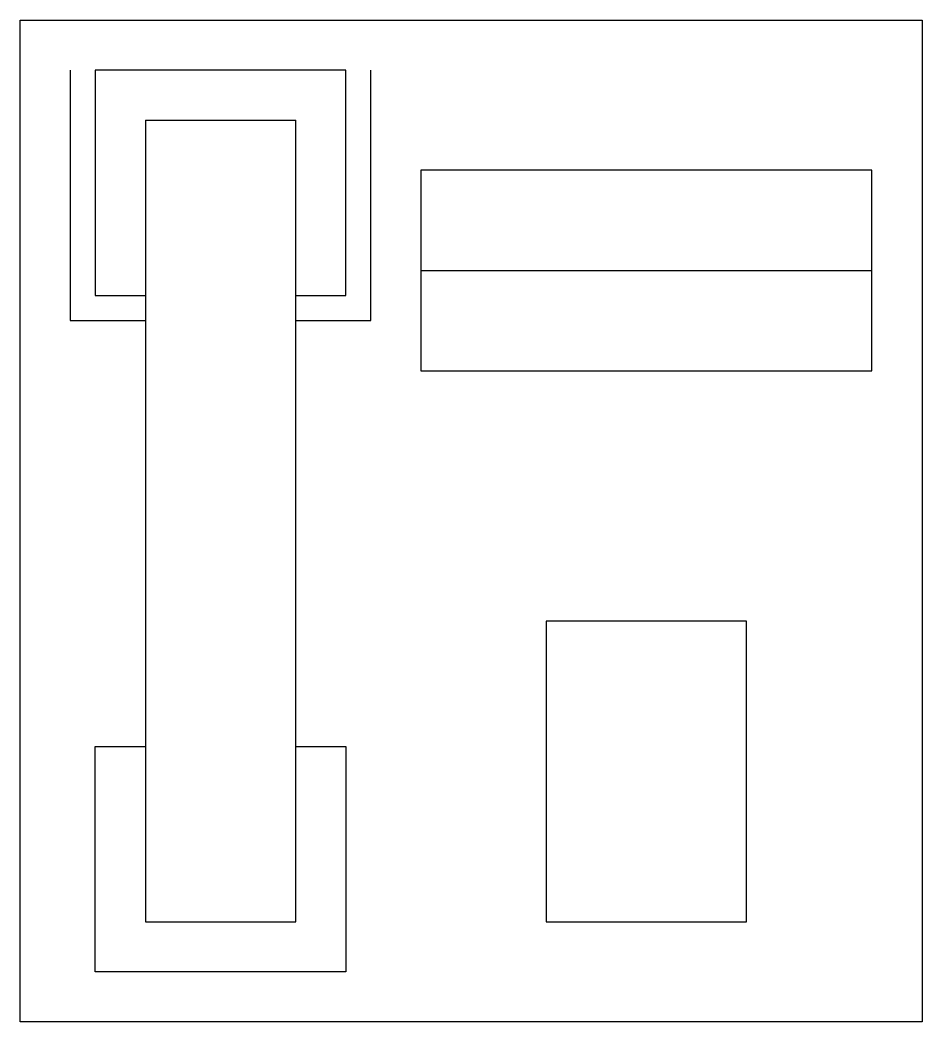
# Model space of a CAD drawing. Extents: x 99.1 to 108.1, y 120.5 to 130.5.
import ezdxf

# ---------------------------------------------------------------- set-up
doc = ezdxf.new("R2010")
doc.units = 0
doc.header["$MEASUREMENT"] = 0

# ---------------------------------------------------------------- blocks, each defined once
blk = doc.blocks.new('Phone - Desk')
at = {"linetype": 'Continuous'}
for p, q in [((-4.5, -5), (-4.5, 5)), ((-4.5, 5), (4.5, 5)), ((4.5, 5), (4.5, -5)), ((-4, 4.5), (-4, 2)), ((-3.75, 4.5), (-3.75, 2.25)), ((-1.25, 4.5), (-3.75, 4.5)), ((-1.25, 2.25), (-1.25, 4.5)), ((-1, 2), (-1, 4.5)), ((-3.25, 4), (-3.25, -4)), ((-3.25, 4), (-1.75, 4)), ((-1.75, -4), (-1.75, 4)), ((4, 3.5), (-0.5, 3.5)), ((-0.5, 3.5), (-0.5, 1.5)), ((4, 1.5), (4, 3.5)), ((-0.5, 2.5), (4, 2.5)), ((-3.75, 2.25), (-3.25, 2.25)), ((-1.75, 2.25), (-1.25, 2.25)), ((-4, 2), (-3.25, 2)), ((-1.75, 2), (-1, 2)), ((-0.5, 1.5), (4, 1.5)), ((2.75, -1), (0.75, -1)), ((0.75, -1), (0.75, -4)), ((2.75, -4), (2.75, -1)), ((-3.75, -2.25), (-3.25, -2.25)), ((-3.75, -4.5), (-3.75, -2.25)), ((-1.75, -2.25), (-1.25, -2.25)), ((-1.25, -2.25), (-1.25, -4.5)), ((-3.25, -4), (-1.75, -4)), ((0.75, -4), (2.75, -4)), ((-1.25, -4.5), (-3.75, -4.5)), ((4.5, -5), (-4.5, -5))]:
    blk.add_line(p, q, dxfattribs=at)

msp = doc.modelspace()

# ---------------------------------------------------------------- block references
msp.add_blockref('Phone - Desk', (103.64, 125.464))

doc.saveas('drawing.dxf')
